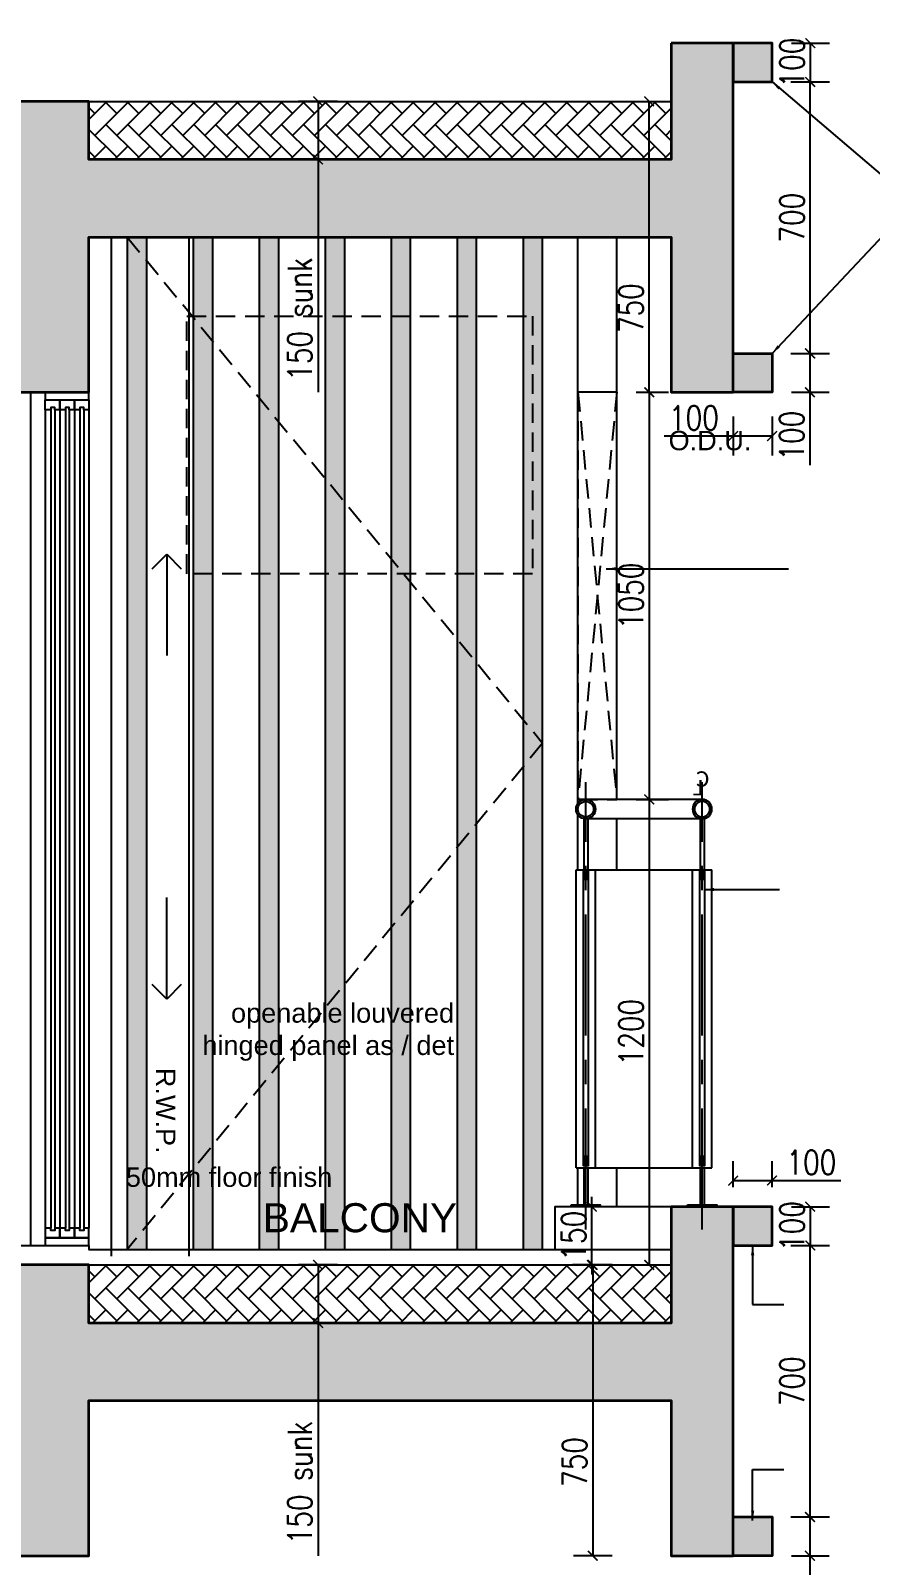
# Model space of a CAD drawing. Header units: millimetres. Extents: x 1066295 to 1300022, y -5734212 to -5454663.
# Drawn here: x 1079726 to 1081889, y -5624045 to -5620089 of the extents above; entities that cross this region are included whole.
import ezdxf

# ---------------------------------------------------------------- set-up
doc = ezdxf.new("R2010")
doc.units = ezdxf.units.MM
doc.header["$LTSCALE"] = 1000
doc.header["$MEASUREMENT"] = 0
for name, pattern in [('AUDIT_D_120904163729-0', [0]), ('T9_PROFILE SECTIONS$0$( Hidden )', [0.375, 0.25, -0.125]), ('T9_PROFILE SECTIONS$0$AUDIT_D_120904163729-0', [0]), ('T9_PROFILE SECTIONS$0$CENTER', [2, 1.25, -0.25, 0.25, -0.25]), ('T9_PROFILE SECTIONS$0$HIDDEN', [0.375, 0.25, -0.125]), ('T9_PROFILE SECTIONS$0$T10(T7 IS SIMILAR BUT MIRROR) - DIMENSION & TEXTING$0$HIDDEN', [0.375, 0.25, -0.125])]:
    doc.linetypes.add(name, pattern=pattern)
doc.layers.get('0').update_dxf_attribs({"linetype": 'AUDIT_D_120904163729-0'})
for name, color, linetype in [('T9_PROFILE SECTIONS$0$a-alu frame', 4, 'Continuous'), ('T9_PROFILE SECTIONS$0$A-DIM', 2, 'Continuous'), ('T9_PROFILE SECTIONS$0$a-ele', 8, 'Continuous'), ('T9_PROFILE SECTIONS$0$A-SUNK SLAB', 251, 'T9_PROFILE SECTIONS$0$AUDIT_D_120904163729-0'), ('T9_PROFILE SECTIONS$0$a-window', 5, 'Continuous'), ('T9_PROFILE SECTIONS$0$DETAIL TEXT', 84, 'T9_PROFILE SECTIONS$0$HIDDEN'), ('T9_PROFILE SECTIONS$0$DIMDETAIL', 8, 'Continuous'), ('T9_PROFILE SECTIONS$0$Elev 01', 8, 'Continuous'), ('T9_PROFILE SECTIONS$0$ELEV 5', 8, 'Continuous'), ('T9_PROFILE SECTIONS$0$F.F.L', 36, 'Continuous'), ('T9_PROFILE SECTIONS$0$GLASS', 5, 'Continuous'), ('T9_PROFILE SECTIONS$0$HATCH 150', 8, 'Continuous'), ('T9_PROFILE SECTIONS$0$T10(T7 IS SIMILAR BUT MIRROR) - DIMENSION & TEXTING$0$A-DIMENSIONS', 2, 'T9_PROFILE SECTIONS$0$T10(T7 IS SIMILAR BUT MIRROR) - DIMENSION & TEXTING$0$HIDDEN')]:
    doc.layers.add(name, color=color, linetype=linetype)
doc.layers.add('T9_PROFILE SECTIONS$0$A-SLAB', color=3, linetype='Continuous', lineweight=35)
doc.layers.add('T9_PROFILE SECTIONS$0$R0-18-10-2014-T1-1st Podium Floor Plan$0$Text', color=7, linetype='Continuous', lineweight=0)
doc.styles.add('T9_PROFILE SECTIONS$0$arial', font='sanss___.ttf')
doc.styles.add('T9_PROFILE SECTIONS$0$ARIAL ARROW', font='arial.ttf')
doc.styles.add('T9_PROFILE SECTIONS$0$Romans 1', font='romans.shx', dxfattribs={"height": 100})
doc.styles.add('T9_PROFILE SECTIONS$0$text-cmn', font='romans.shx', dxfattribs={"width": 0.8})
doc.dimstyles.new('T9_PROFILE SECTIONS$0$ALPINE S', dxfattribs={"dimscale": 0, "dimtxt": 100, "dimasz": 75, "dimexe": 0, "dimexo": 0, "dimgap": 75, "dimtad": 1, "dimdec": 0, "dimzin": 0, "dimdsep": 46, "dimtxsty": 'T9_PROFILE SECTIONS$0$Romans 1', "dimblk": 'T9_PROFILE SECTIONS$0$_ArchTick', "dimcen": 0.09, "dimclrd": 256, "dimclre": 256, "dimclrt": 7, "dimadec": 0, "dimazin": 0, "dimtfac": 1, "dimtdec": 0, "dimtofl": 0, "dimtmove": 1, "dimatfit": 0, "dimldrblk": 'T9_PROFILE SECTIONS$0$_Open90', "dimfxl": 1, "dimtolj": 1, "dimtzin": 0, "dimarcsym": 0})
doc.dimstyles.new('T9_PROFILE SECTIONS$0$DIM 1-25', dxfattribs={"dimscale": 25, "dimtxt": 2.5, "dimasz": 1, "dimexe": 2, "dimexo": 2, "dimtad": 1, "dimdec": 0, "dimdsep": 46, "dimtxsty": 'T9_PROFILE SECTIONS$0$text-cmn', "dimblk": 'T9_PROFILE SECTIONS$0$_ArchTick', "dimcen": 2, "dimclrd": 1, "dimclre": 1, "dimclrt": 2, "dimadec": 0, "dimazin": 0, "dimtfac": 1, "dimtdec": 0, "dimtix": 1, "dimtmove": 0, "dimatfit": 3, "dimfxl": 2, "dimfxlon": 1, "dimlwd": -1, "dimlwe": -1, "dimarcsym": 0})

# ---------------------------------------------------------------- blocks, each defined once
blk = doc.blocks.new('T9_PROFILE SECTIONS$0$window with railing')
at = {"layer": 'T9_PROFILE SECTIONS$0$a-ele'}
blk.add_lwpolyline([(-11244.9, -340863.7), (-11244.9, -338663.7)], dxfattribs=at)
at = {"layer": 'T9_PROFILE SECTIONS$0$a-window', "color": 250}
for p, q in [((-11394.9, -338708.7), (-11394.9, -340818.7)), ((-11381.6, -338708.7), (-11381.6, -340818.7)), ((-11371.6, -338708.7), (-11371.6, -340818.7))]:
    blk.add_line(p, q, dxfattribs=at)
at = {"layer": 'T9_PROFILE SECTIONS$0$a-window', "color": 1}
for p, q in [((-11357.4, -338708.7), (-11357.4, -340818.7)), ((-11319.9, -338708.7), (-11319.9, -340818.7)), ((-11319.9, -338708.7), (-11319.9, -340818.7)), ((-11282.4, -338708.7), (-11282.4, -340818.7))]:
    blk.add_line(p, q, dxfattribs=at)
at = {"layer": 'T9_PROFILE SECTIONS$0$a-window', "color": 5}
for p, q in [((-11344.1, -338708.7), (-11344.1, -340818.7)), ((-11334.1, -338708.7), (-11334.1, -340818.7)), ((-11306.6, -338708.7), (-11306.6, -340818.7)), ((-11296.6, -338708.7), (-11296.6, -340818.7))]:
    blk.add_line(p, q, dxfattribs=at)
at = {"layer": 'T9_PROFILE SECTIONS$0$a-window', "color": 4}
for points in [[(-11394.9, -338683.7), (-11394.9, -338663.7), (-11282.4, -338663.7), (-11282.4, -338683.7)], [(-11371.6, -338708.7), (-11357.4, -338708.7), (-11357.4, -338683.7), (-11394.9, -338683.7), (-11394.9, -338708.7), (-11381.6, -338708.7), (-11381.6, -338702.7), (-11371.6, -338702.7)], [(-11334.1, -338708.7), (-11319.9, -338708.7), (-11319.9, -338683.7), (-11357.4, -338683.7), (-11357.4, -338708.7), (-11344.1, -338708.7), (-11344.1, -338702.7), (-11334.1, -338702.7)], [(-11296.6, -338708.7), (-11282.4, -338708.7), (-11282.4, -338683.7), (-11319.9, -338683.7), (-11319.9, -338708.7), (-11306.6, -338708.7), (-11306.6, -338702.7), (-11296.6, -338702.7)], [(-11371.6, -340818.7), (-11357.4, -340818.7), (-11357.4, -340843.7), (-11394.9, -340843.7), (-11394.9, -340818.7), (-11381.6, -340818.7), (-11381.6, -340824.7), (-11371.6, -340824.7)], [(-11334.1, -340818.7), (-11319.9, -340818.7), (-11319.9, -340843.7), (-11357.4, -340843.7), (-11357.4, -340818.7), (-11344.1, -340818.7), (-11344.1, -340824.7), (-11334.1, -340824.7)], [(-11296.6, -340818.7), (-11282.4, -340818.7), (-11282.4, -340843.7), (-11319.9, -340843.7), (-11319.9, -340818.7), (-11306.6, -340818.7), (-11306.6, -340824.7), (-11296.6, -340824.7)], [(-11394.9, -340863.7), (-11394.9, -340843.7), (-11282.4, -340843.7), (-11282.4, -340863.7)]]:
    blk.add_lwpolyline(points, close=True, dxfattribs=at)
blk = doc.blocks.new('T9_PROFILE SECTIONS$0$_ArchTick')
at = {"color": 0, "linetype": 'ByBlock', "const_width": 0.15}
blk.add_lwpolyline([(-0.5, -0.5), (0.5, 0.5)], dxfattribs=at)
blk = doc.blocks.new('T9_PROFILE SECTIONS$0$A$C6E3644B4')
at = {"layer": 'T9_PROFILE SECTIONS$0$A-DIM', "ltscale": 0.7}
h = blk.add_hatch(color=8, dxfattribs=at)
edge = h.paths.add_edge_path()
edge.add_arc((0, 1025), 25, 0, 360)
edge = h.paths.add_edge_path(flags=17)
edge.add_arc((0, 1025), 20, 0, 360)
for points in [[(6, 868.7), (-6, 868.7), (-6, 843.7), (6, 843.7)], [(6, 130), (-6, 130), (-6, 105), (6, 105)]]:
    blk.add_hatch(color=8, dxfattribs=at).paths.add_polyline_path(points)
at = {"layer": 'T9_PROFILE SECTIONS$0$A-DIM', "color": 5, "linetype": 'T9_PROFILE SECTIONS$0$CENTER', "ltscale": 0.25}
blk.add_line((0, -59), (0, 1094.7), dxfattribs=at)
at = {"layer": 'T9_PROFILE SECTIONS$0$A-DIM', "ltscale": 0.7}
for p, q in [((-5, 1000.1), (-5, 868.4)), ((5, 1000.1), (5, 868.4)), ((25, 868.4), (-25, 868.4)), ((-25, 100.4), (-25, 868.4)), ((25, 100.4), (25, 868.4)), ((25, 100.4), (-25, 100.4)), ((-5, 100.4), (-5, 5)), ((5, 100.4), (5, 5))]:
    blk.add_line(p, q, dxfattribs=at)
blk.add_lwpolyline([(37.5, 5), (-37.5, 5), (-37.5, 0), (37.5, 0)], close=True, dxfattribs=at)
for radius in [25, 20]:
    blk.add_circle((0, 1025), radius, dxfattribs=at)
at = {"layer": 'T9_PROFILE SECTIONS$0$GLASS', "ltscale": 0.7}
for points in [[(-6, 868.4), (-6, 843.7), (6, 843.7), (6, 868.4)], [(-6, 105), (6, 105), (6, 868.4), (-6, 868.4)], [(-6, 130), (-6, 105), (6, 105), (6, 130)]]:
    blk.add_lwpolyline(points, close=True, dxfattribs=at)
at = {"layer": 'T9_PROFILE SECTIONS$0$DETAIL TEXT', "color": 0, "char_height": 40, "width": 489.252, "attachment_point": 1, "style": 'T9_PROFILE SECTIONS$0$arial'}
for s, insert in [('{\\fCalibri|b0|i0|c0|p34;C}', (-17.8, 1122.7)), ('{\\fCalibri|b0|i0|c0|p34;L}', (-2.8, 1100.5))]:
    blk.add_mtext(s, dxfattribs=dict(at, insert=insert))
blk = doc.blocks.new('*D542')
at = {"layer": 'T9_PROFILE SECTIONS$0$DIMDETAIL', "color": 1, "linetype": 'ByBlock', "transparency": 16777216}
for p, q in [((1083281, -5620672.3), (1083281, -5620605)), ((1083381, -5620672.3), (1083381, -5620605)), ((1083281, -5620655), (1083381, -5620655)), ((1083381, -5620655), (1083558.7, -5620655))]:
    blk.add_line(p, q, dxfattribs=at)
at = {"layer": 'T9_PROFILE SECTIONS$0$DIMDETAIL', "color": 1, "linetype": 'ByBlock', "transparency": 16777216, "xscale": 25, "yscale": 25, "zscale": 25, "rotation": 180}
blk.add_blockref('T9_PROFILE SECTIONS$0$_ArchTick', (1083281, -5620655), dxfattribs=at)
at = {"layer": 'T9_PROFILE SECTIONS$0$DIMDETAIL', "color": 1, "linetype": 'ByBlock', "transparency": 16777216, "xscale": 25, "yscale": 25, "zscale": 25}
blk.add_blockref('T9_PROFILE SECTIONS$0$_ArchTick', (1083381, -5620655), dxfattribs=at)
at = {"layer": 'T9_PROFILE SECTIONS$0$DIMDETAIL', "color": 7, "linetype": 'ByBlock', "transparency": 16777216, "insert": (1083482.4, -5620608.1), "char_height": 62.5, "attachment_point": 5, "style": 'T9_PROFILE SECTIONS$0$text-cmn'}
blk.add_mtext('100', dxfattribs=at)
blk = doc.blocks.new('*D543')
at = {"layer": 'T9_PROFILE SECTIONS$0$DIMDETAIL', "color": 1, "linetype": 'ByBlock', "transparency": 16777216}
for p, q in [((1083431, -5620722.3), (1083529.5, -5620722.3)), ((1083479.5, -5620722.3), (1083479.5, -5620822.3)), ((1083431, -5620822.3), (1083529.5, -5620822.3))]:
    blk.add_line(p, q, dxfattribs=at)
at = {"layer": 'T9_PROFILE SECTIONS$0$DIMDETAIL', "color": 1, "linetype": 'ByBlock', "transparency": 16777216, "xscale": 25, "yscale": 25, "zscale": 25}
for p, rotation in [((1083479.5, -5620722.3), 90), ((1083479.5, -5620822.3), 270)]:
    blk.add_blockref('T9_PROFILE SECTIONS$0$_ArchTick', p, dxfattribs=dict(at, rotation=rotation))
at = {"layer": 'T9_PROFILE SECTIONS$0$DIMDETAIL', "color": 7, "linetype": 'ByBlock', "transparency": 16777216, "insert": (1083432.6, -5620772.3), "char_height": 62.5, "attachment_point": 5, "rotation": 90, "style": 'T9_PROFILE SECTIONS$0$text-cmn'}
blk.add_mtext('100', dxfattribs=at)
blk = doc.blocks.new('*D545')
at = {"layer": 'T9_PROFILE SECTIONS$0$DIMDETAIL', "color": 1, "linetype": 'ByBlock', "transparency": 16777216}
for p, q in [((1083431, -5621522.3), (1083528.6, -5621522.3)), ((1083478.6, -5621522.3), (1083478.6, -5621622.3)), ((1083431, -5621622.3), (1083528.6, -5621622.3)), ((1083478.6, -5621622.3), (1083478.6, -5621810.7))]:
    blk.add_line(p, q, dxfattribs=at)
at = {"layer": 'T9_PROFILE SECTIONS$0$DIMDETAIL', "color": 1, "linetype": 'ByBlock', "transparency": 16777216, "xscale": 25, "yscale": 25, "zscale": 25}
for p, rotation in [((1083478.6, -5621522.3), 90), ((1083478.6, -5621622.3), 270)]:
    blk.add_blockref('T9_PROFILE SECTIONS$0$_ArchTick', p, dxfattribs=dict(at, rotation=rotation))
at = {"layer": 'T9_PROFILE SECTIONS$0$DIMDETAIL', "color": 7, "linetype": 'ByBlock', "transparency": 16777216, "insert": (1083431.7, -5621734.4), "char_height": 62.5, "attachment_point": 5, "rotation": 90, "style": 'T9_PROFILE SECTIONS$0$text-cmn'}
blk.add_mtext('100', dxfattribs=at)
blk = doc.blocks.new('*D546')
at = {"layer": 'T9_PROFILE SECTIONS$0$DIMDETAIL', "color": 1, "linetype": 'ByBlock', "transparency": 16777216}
for p, q in [((1082969.1, -5620872.3), (1082869.1, -5620872.3)), ((1082919.1, -5620872.3), (1082919.1, -5621622.3)), ((1082969.1, -5621622.3), (1082869.1, -5621622.3))]:
    blk.add_line(p, q, dxfattribs=at)
at = {"layer": 'T9_PROFILE SECTIONS$0$DIMDETAIL', "color": 1, "linetype": 'ByBlock', "transparency": 16777216, "xscale": 25, "yscale": 25, "zscale": 25}
for p, rotation in [((1082919.1, -5620872.3), 90), ((1082919.1, -5621622.3), 270)]:
    blk.add_blockref('T9_PROFILE SECTIONS$0$_ArchTick', p, dxfattribs=dict(at, rotation=rotation))
at = {"layer": 'T9_PROFILE SECTIONS$0$DIMDETAIL', "color": 7, "linetype": 'ByBlock', "transparency": 16777216, "insert": (1082872.2, -5621380.6), "char_height": 62.5, "attachment_point": 5, "rotation": 90, "style": 'T9_PROFILE SECTIONS$0$text-cmn'}
blk.add_mtext('750', dxfattribs=at)
blk = doc.blocks.new('*D547')
at = {"layer": 'T9_PROFILE SECTIONS$0$DIMDETAIL', "color": 1, "linetype": 'ByBlock', "transparency": 16777216}
for p, q in [((1082966.9, -5620722.3), (1082866.9, -5620722.3)), ((1082916.9, -5620722.3), (1082916.9, -5620697.3)), ((1082916.9, -5620872.3), (1082916.9, -5620722.3)), ((1082966.9, -5620872.3), (1082866.9, -5620872.3)), ((1082916.9, -5620872.3), (1082916.9, -5620897.3))]:
    blk.add_line(p, q, dxfattribs=at)
at = {"layer": 'T9_PROFILE SECTIONS$0$DIMDETAIL', "color": 1, "linetype": 'ByBlock', "transparency": 16777216, "xscale": 25, "yscale": 25, "zscale": 25}
for p, rotation in [((1082916.9, -5620722.3), 270), ((1082916.9, -5620872.3), 90)]:
    blk.add_blockref('T9_PROFILE SECTIONS$0$_ArchTick', p, dxfattribs=dict(at, rotation=rotation))
at = {"layer": 'T9_PROFILE SECTIONS$0$DIMDETAIL', "color": 7, "linetype": 'ByBlock', "transparency": 16777216, "insert": (1082870, -5620797.3), "char_height": 62.5, "attachment_point": 5, "rotation": 90, "style": 'T9_PROFILE SECTIONS$0$text-cmn'}
blk.add_mtext('150', dxfattribs=at)
blk = doc.blocks.new('*D548')
at = {"layer": 'T9_PROFILE SECTIONS$0$DIMDETAIL', "color": 1, "linetype": 'ByBlock', "transparency": 16777216}
for p, q in [((1082261.4, -5620872.3), (1082161.4, -5620872.3)), ((1082211.4, -5620872.3), (1082211.4, -5621022.3)), ((1082261.4, -5621022.3), (1082161.4, -5621022.3)), ((1082211.4, -5621022.3), (1082211.4, -5621622.4))]:
    blk.add_line(p, q, dxfattribs=at)
at = {"layer": 'T9_PROFILE SECTIONS$0$DIMDETAIL', "color": 1, "linetype": 'ByBlock', "transparency": 16777216, "xscale": 25, "yscale": 25, "zscale": 25}
for p, rotation in [((1082211.4, -5620872.3), 90), ((1082211.4, -5621022.3), 270)]:
    blk.add_blockref('T9_PROFILE SECTIONS$0$_ArchTick', p, dxfattribs=dict(at, rotation=rotation))
at = {"layer": 'T9_PROFILE SECTIONS$0$DIMDETAIL', "color": 7, "linetype": 'ByBlock', "transparency": 16777216, "insert": (1082164.5, -5621434.2), "char_height": 62.5, "attachment_point": 5, "rotation": 90, "style": 'T9_PROFILE SECTIONS$0$text-cmn'}
blk.add_mtext('150 sunk', dxfattribs=at)
blk = doc.blocks.new('*D549')
at = {"layer": 'T9_PROFILE SECTIONS$0$DIMDETAIL', "color": 1, "linetype": 'ByBlock', "transparency": 16777216}
for p, q in [((1083429.5, -5620822.3), (1083529.5, -5620822.3)), ((1083479.5, -5621522.3), (1083479.5, -5620822.3)), ((1083429.5, -5621522.3), (1083529.5, -5621522.3))]:
    blk.add_line(p, q, dxfattribs=at)
at = {"layer": 'T9_PROFILE SECTIONS$0$DIMDETAIL', "color": 1, "linetype": 'ByBlock', "transparency": 16777216, "xscale": 25, "yscale": 25, "zscale": 25}
for p, rotation in [((1083479.5, -5620822.3), 90), ((1083479.5, -5621522.3), 270)]:
    blk.add_blockref('T9_PROFILE SECTIONS$0$_ArchTick', p, dxfattribs=dict(at, rotation=rotation))
at = {"layer": 'T9_PROFILE SECTIONS$0$DIMDETAIL', "color": 7, "linetype": 'ByBlock', "transparency": 16777216, "insert": (1083432.6, -5621172.3), "char_height": 62.5, "attachment_point": 5, "rotation": 90, "style": 'T9_PROFILE SECTIONS$0$text-cmn'}
blk.add_mtext('700', dxfattribs=at)
blk = doc.blocks.new('*D551')
at = {"layer": 'T9_PROFILE SECTIONS$0$DIMDETAIL', "color": 1, "linetype": 'ByBlock', "transparency": 16777216}
for p, q in [((1083431, -5617722.3), (1083529.5, -5617722.3)), ((1083479.5, -5617722.3), (1083479.5, -5617822.3)), ((1083431, -5617822.3), (1083529.5, -5617822.3))]:
    blk.add_line(p, q, dxfattribs=at)
at = {"layer": 'T9_PROFILE SECTIONS$0$DIMDETAIL', "color": 1, "linetype": 'ByBlock', "transparency": 16777216, "xscale": 25, "yscale": 25, "zscale": 25}
for p, rotation in [((1083479.5, -5617722.3), 90), ((1083479.5, -5617822.3), 270)]:
    blk.add_blockref('T9_PROFILE SECTIONS$0$_ArchTick', p, dxfattribs=dict(at, rotation=rotation))
at = {"layer": 'T9_PROFILE SECTIONS$0$DIMDETAIL', "color": 7, "linetype": 'ByBlock', "transparency": 16777216, "insert": (1083432.6, -5617772.3), "char_height": 62.5, "attachment_point": 5, "rotation": 90, "style": 'T9_PROFILE SECTIONS$0$text-cmn'}
blk.add_mtext('100', dxfattribs=at)
blk = doc.blocks.new('*D552')
at = {"layer": 'T9_PROFILE SECTIONS$0$DIMDETAIL', "color": 1, "linetype": 'ByBlock', "transparency": 16777216}
for p, q in [((1083281, -5618685.3), (1083281, -5618785.3)), ((1083381, -5618685.3), (1083381, -5618785.3)), ((1083281, -5618735.3), (1083103.4, -5618735.3)), ((1083381, -5618735.3), (1083281, -5618735.3))]:
    blk.add_line(p, q, dxfattribs=at)
at = {"layer": 'T9_PROFILE SECTIONS$0$DIMDETAIL', "color": 1, "linetype": 'ByBlock', "transparency": 16777216, "xscale": 25, "yscale": 25, "zscale": 25, "rotation": 180}
blk.add_blockref('T9_PROFILE SECTIONS$0$_ArchTick', (1083281, -5618735.3), dxfattribs=at)
at = {"layer": 'T9_PROFILE SECTIONS$0$DIMDETAIL', "color": 1, "linetype": 'ByBlock', "transparency": 16777216, "xscale": 25, "yscale": 25, "zscale": 25}
blk.add_blockref('T9_PROFILE SECTIONS$0$_ArchTick', (1083381, -5618735.3), dxfattribs=at)
at = {"layer": 'T9_PROFILE SECTIONS$0$DIMDETAIL', "color": 7, "linetype": 'ByBlock', "transparency": 16777216, "insert": (1083179.7, -5618688.5), "char_height": 62.5, "attachment_point": 5, "style": 'T9_PROFILE SECTIONS$0$text-cmn'}
blk.add_mtext('100', dxfattribs=at)
blk = doc.blocks.new('*D553')
at = {"layer": 'T9_PROFILE SECTIONS$0$DIMDETAIL', "color": 1, "linetype": 'ByBlock', "transparency": 16777216}
for p, q in [((1083431, -5618522.3), (1083528.6, -5618522.3)), ((1083478.6, -5618522.3), (1083478.6, -5618622.3)), ((1083431, -5618622.3), (1083528.6, -5618622.3)), ((1083478.6, -5618622.3), (1083478.6, -5618810.7))]:
    blk.add_line(p, q, dxfattribs=at)
at = {"layer": 'T9_PROFILE SECTIONS$0$DIMDETAIL', "color": 1, "linetype": 'ByBlock', "transparency": 16777216, "xscale": 25, "yscale": 25, "zscale": 25}
for p, rotation in [((1083478.6, -5618522.3), 90), ((1083478.6, -5618622.3), 270)]:
    blk.add_blockref('T9_PROFILE SECTIONS$0$_ArchTick', p, dxfattribs=dict(at, rotation=rotation))
at = {"layer": 'T9_PROFILE SECTIONS$0$DIMDETAIL', "color": 7, "linetype": 'ByBlock', "transparency": 16777216, "insert": (1083431.7, -5618734.4), "char_height": 62.5, "attachment_point": 5, "rotation": 90, "style": 'T9_PROFILE SECTIONS$0$text-cmn'}
blk.add_mtext('100', dxfattribs=at)
blk = doc.blocks.new('*D554')
at = {"layer": 'T9_PROFILE SECTIONS$0$DIMDETAIL', "color": 1, "linetype": 'ByBlock', "transparency": 16777216}
for p, q in [((1083429.5, -5617822.3), (1083529.5, -5617822.3)), ((1083479.5, -5618522.3), (1083479.5, -5617822.3)), ((1083429.5, -5618522.3), (1083529.5, -5618522.3))]:
    blk.add_line(p, q, dxfattribs=at)
at = {"layer": 'T9_PROFILE SECTIONS$0$DIMDETAIL', "color": 1, "linetype": 'ByBlock', "transparency": 16777216, "xscale": 25, "yscale": 25, "zscale": 25}
for p, rotation in [((1083479.5, -5617822.3), 90), ((1083479.5, -5618522.3), 270)]:
    blk.add_blockref('T9_PROFILE SECTIONS$0$_ArchTick', p, dxfattribs=dict(at, rotation=rotation))
at = {"layer": 'T9_PROFILE SECTIONS$0$DIMDETAIL', "color": 7, "linetype": 'ByBlock', "transparency": 16777216, "insert": (1083432.6, -5618172.3), "char_height": 62.5, "attachment_point": 5, "rotation": 90, "style": 'T9_PROFILE SECTIONS$0$text-cmn'}
blk.add_mtext('700', dxfattribs=at)
blk = doc.blocks.new('*D558')
at = {"layer": 'T9_PROFILE SECTIONS$0$DIMDETAIL', "color": 1, "linetype": 'ByBlock', "transparency": 16777216}
for p, q in [((1082261.4, -5617872.3), (1082161.4, -5617872.3)), ((1082211.4, -5617872.3), (1082211.4, -5618022.3)), ((1082261.4, -5618022.3), (1082161.4, -5618022.3)), ((1082211.4, -5618022.3), (1082211.4, -5618622.4))]:
    blk.add_line(p, q, dxfattribs=at)
at = {"layer": 'T9_PROFILE SECTIONS$0$DIMDETAIL', "color": 1, "linetype": 'ByBlock', "transparency": 16777216, "xscale": 25, "yscale": 25, "zscale": 25}
for p, rotation in [((1082211.4, -5617872.3), 90), ((1082211.4, -5618022.3), 270)]:
    blk.add_blockref('T9_PROFILE SECTIONS$0$_ArchTick', p, dxfattribs=dict(at, rotation=rotation))
at = {"layer": 'T9_PROFILE SECTIONS$0$DIMDETAIL', "color": 7, "linetype": 'ByBlock', "transparency": 16777216, "insert": (1082164.5, -5618434.2), "char_height": 62.5, "attachment_point": 5, "rotation": 90, "style": 'T9_PROFILE SECTIONS$0$text-cmn'}
blk.add_mtext('150 sunk', dxfattribs=at)
blk = doc.blocks.new('*D559')
at = {"layer": 'T9_PROFILE SECTIONS$0$DIMDETAIL', "color": 1, "linetype": 'ByBlock', "transparency": 16777216}
for p, q in [((1083031, -5617872.3), (1083114.6, -5617872.3)), ((1083064.6, -5618622.3), (1083064.6, -5617872.3)), ((1083031, -5618622.3), (1083114.6, -5618622.3))]:
    blk.add_line(p, q, dxfattribs=at)
at = {"layer": 'T9_PROFILE SECTIONS$0$DIMDETAIL', "color": 1, "linetype": 'ByBlock', "transparency": 16777216, "xscale": 25, "yscale": 25, "zscale": 25}
for p, rotation in [((1083064.6, -5617872.3), 90), ((1083064.6, -5618622.3), 270)]:
    blk.add_blockref('T9_PROFILE SECTIONS$0$_ArchTick', p, dxfattribs=dict(at, rotation=rotation))
at = {"layer": 'T9_PROFILE SECTIONS$0$DIMDETAIL', "color": 7, "linetype": 'ByBlock', "transparency": 16777216, "insert": (1083017.8, -5618405.6), "char_height": 62.5, "attachment_point": 5, "rotation": 90, "style": 'T9_PROFILE SECTIONS$0$text-cmn'}
blk.add_mtext('750', dxfattribs=at)
blk = doc.blocks.new('*D560')
at = {"layer": 'T9_PROFILE SECTIONS$0$DIMDETAIL', "color": 1, "linetype": 'ByBlock', "transparency": 16777216}
for p, q in [((1083031, -5618622.3), (1083114.6, -5618622.3)), ((1083064.6, -5618622.3), (1083064.6, -5619672.3)), ((1083030.9, -5619672.3), (1083114.6, -5619672.3))]:
    blk.add_line(p, q, dxfattribs=at)
at = {"layer": 'T9_PROFILE SECTIONS$0$DIMDETAIL', "color": 1, "linetype": 'ByBlock', "transparency": 16777216, "xscale": 25, "yscale": 25, "zscale": 25}
for p, rotation in [((1083064.6, -5618622.3), 90), ((1083064.6, -5619672.3), 270)]:
    blk.add_blockref('T9_PROFILE SECTIONS$0$_ArchTick', p, dxfattribs=dict(at, rotation=rotation))
at = {"layer": 'T9_PROFILE SECTIONS$0$DIMDETAIL', "color": 7, "linetype": 'ByBlock', "transparency": 16777216, "insert": (1083017.8, -5619147.3), "char_height": 62.5, "attachment_point": 5, "rotation": 90, "style": 'T9_PROFILE SECTIONS$0$text-cmn'}
blk.add_mtext('1050', dxfattribs=at)
blk = doc.blocks.new('*D561')
at = {"layer": 'T9_PROFILE SECTIONS$0$DIMDETAIL', "color": 1, "linetype": 'ByBlock', "transparency": 16777216}
for p, q in [((1083064.6, -5619672.3), (1083114.6, -5619672.3)), ((1083064.6, -5619672.3), (1083064.6, -5620872.3)), ((1083064.6, -5620872.3), (1083114.6, -5620872.3))]:
    blk.add_line(p, q, dxfattribs=at)
at = {"layer": 'T9_PROFILE SECTIONS$0$DIMDETAIL', "color": 1, "linetype": 'ByBlock', "transparency": 16777216, "xscale": 25, "yscale": 25, "zscale": 25}
for p, rotation in [((1083064.6, -5619672.3), 90), ((1083064.6, -5620872.3), 270)]:
    blk.add_blockref('T9_PROFILE SECTIONS$0$_ArchTick', p, dxfattribs=dict(at, rotation=rotation))
at = {"layer": 'T9_PROFILE SECTIONS$0$DIMDETAIL', "color": 7, "linetype": 'ByBlock', "transparency": 16777216, "insert": (1083017.8, -5620272.3), "char_height": 62.5, "attachment_point": 5, "rotation": 90, "style": 'T9_PROFILE SECTIONS$0$text-cmn'}
blk.add_mtext('1200', dxfattribs=at)
blk = doc.blocks.new('T9_PROFILE SECTIONS$0$_Open90')
at = {"color": 0, "linetype": 'ByBlock', "lineweight": -2}
for p, q in [((0, 0), (-1, 0)), ((-0.5, 0.5), (0, 0)), ((0, 0), (-0.5, -0.5))]:
    blk.add_line(p, q, dxfattribs=at)
blk = doc.blocks.new('T9_PROFILE SECTIONS')
at = {"layer": 'T9_PROFILE SECTIONS$0$A-SUNK SLAB', "linetype": 'ByBlock'}
h = blk.add_hatch(dxfattribs=at)
h.set_pattern_fill('AR-HBONE', color=256, scale=10)
h.set_pattern_definition([(135, (-4606152.437, -6814916.333), (-56.5685425, 2e-14), [120, -40]), (225, (-4606180.72, -6814888.05), (-56.5685425, 2e-14), [120, -40])])
h.paths.add_polyline_path([(1083121.043, -5618022.3417), (1081621.043, -5618022.3417), (1081621.043, -5617872.3417), (1083121.043, -5617872.3417)])
h = blk.add_hatch(dxfattribs=at)
h.set_pattern_fill('AR-HBONE', color=256, scale=10)
h.set_pattern_definition([(135, (-4606152.437, -6817916.333), (-56.5685425, 2e-14), [120, -40]), (225, (-4606180.72, -6817888.05), (-56.5685425, 2e-14), [120, -40])])
h.paths.add_polyline_path([(1083121.043, -5621022.3417), (1081621.043, -5621022.3417), (1081621.043, -5620872.3417), (1083121.043, -5620872.3417)])
at = {"layer": 'T9_PROFILE SECTIONS$0$Elev 01', "ltscale": 0.7}
h = blk.add_hatch(color=8, dxfattribs=at)
edge = h.paths.add_edge_path(flags=16)
edge.add_arc((1082901.0597, -5619697.3417), 20, -450, -90, ccw=False)
edge = h.paths.add_edge_path()
edge.add_arc((1082901.0597, -5619697.3417), 25, -450, -90, ccw=False)
for points in [[(1082907.0303, -5619853.5941), (1082907.0303, -5619878.5941), (1082895.0303, -5619878.5941), (1082895.0303, -5619853.5941)], [(1082907.0303, -5620592.3417), (1082907.0303, -5620617.3417), (1082895.0303, -5620617.3417), (1082895.0303, -5620592.3417)]]:
    blk.add_hatch(color=8, dxfattribs=at).paths.add_polyline_path(points)
at = {"layer": 'T9_PROFILE SECTIONS$0$ELEV 5', "ltscale": 0.7}
h = blk.add_hatch(color=256, dxfattribs=at)
h.dxf.hatch_style = 1
h.paths.add_polyline_path([(1082789.954, -5618222.3417), (1082739.954, -5618222.3417), (1082739.954, -5620832.3417), (1082789.954, -5620832.3417)])
h.paths.add_polyline_path([(1082619.954, -5618222.3417), (1082569.954, -5618222.3417), (1082569.954, -5620832.3417), (1082619.954, -5620832.3417)])
h.paths.add_polyline_path([(1082449.954, -5618222.3417), (1082399.954, -5618222.3417), (1082399.954, -5620832.3417), (1082449.954, -5620832.3417)])
h.paths.add_polyline_path([(1082279.954, -5618222.3417), (1082229.954, -5618222.3417), (1082229.954, -5620832.3417), (1082279.954, -5620832.3417)])
h.paths.add_polyline_path([(1082109.954, -5618222.3417), (1082059.954, -5618222.3417), (1082059.954, -5620832.3417), (1082109.954, -5620832.3417)])
h.paths.add_polyline_path([(1081939.954, -5618222.3417), (1081889.954, -5618222.3417), (1081889.954, -5620832.3417), (1081939.954, -5620832.3417)])
h.paths.add_polyline_path([(1081769.954, -5618222.3417), (1081719.954, -5618222.3417), (1081719.954, -5620832.3417), (1081769.954, -5620832.3417)])
at = {"layer": 'T9_PROFILE SECTIONS$0$HATCH 150'}
h = blk.add_hatch(color=8, dxfattribs=at)
h.dxf.hatch_style = 1
h.paths.add_polyline_path([(1083121.043, -5617722.3417), (1083121.043, -5617872.3417), (1083121.043, -5618022.3417), (1081621.043, -5618022.3417), (1081621.043, -5617872.3417), (1079657.6692, -5617872.3417), (1079657.6692, -5618072.3417), (1081421.043, -5618072.3417), (1081421.043, -5618622.3417), (1081621.043, -5618622.3417), (1081621.043, -5618222.3417), (1083121.043, -5618222.3417), (1083121.043, -5618622.3417), (1083281.043, -5618622.3417), (1083281.043, -5617722.3417)])
h = blk.add_hatch(dxfattribs=at)
h.set_pattern_fill('AR-SAND', color=8, scale=10)
h.set_pattern_definition([(127.5, (-4606152.437, -6822573.217), (-19.26823769, -0.62993358), [0, -15.2, 0, -17, 0, -16.25]), (97.5, (-4606152.437, -6822573.217), (-28.22146065, 17.69776705), [0, -8.2, 0, -13.7, 0, -5.25]), (57.5, (-4606152.437, -6822585.517), (-0.056590535, 31.141418618), [0, -5, 0, -18, 0, -23.5]), (47.5, (-4606152.437, -6822585.517), (-8.77675565, 30.06126605), [0, -2.5, 0, -11.8, 0, -13.5])])
h.paths.add_polyline_path([(1083281.043, -5618522.3417), (1083381.043, -5618522.3417), (1083381.043, -5618622.3417), (1083281.043, -5618622.3417)])
h.paths.add_polyline_path([(1083281.043, -5617822.3417), (1083381.043, -5617822.3417), (1083381.043, -5617722.3417), (1083281.043, -5617722.3417)])
h = blk.add_hatch(color=8, dxfattribs=at)
h.dxf.hatch_style = 1
h.paths.add_polyline_path([(1083121.043, -5620722.3417), (1083121.043, -5620872.3417), (1083121.043, -5621022.3417), (1081621.043, -5621022.3417), (1081621.043, -5620872.3417), (1079657.6692, -5620872.3417), (1079657.6692, -5621072.3417), (1081421.043, -5621072.3417), (1081421.043, -5621622.3417), (1081621.043, -5621622.3417), (1081621.043, -5621222.3417), (1083121.043, -5621222.3417), (1083121.043, -5621622.3417), (1083281.043, -5621622.3417), (1083281.043, -5620722.3417)])
h = blk.add_hatch(dxfattribs=at)
h.set_pattern_fill('AR-SAND', color=8, scale=10)
h.set_pattern_definition([(127.5, (-4606152.437, -6825573.217), (-19.26823769, -0.62993358), [0, -15.2, 0, -17, 0, -16.25]), (97.5, (-4606152.437, -6825573.217), (-28.22146065, 17.69776705), [0, -8.2, 0, -13.7, 0, -5.25]), (57.5, (-4606152.437, -6825585.517), (-0.056590535, 31.141418618), [0, -5, 0, -18, 0, -23.5]), (47.5, (-4606152.437, -6825585.517), (-8.77675565, 30.06126605), [0, -2.5, 0, -11.8, 0, -13.5])])
h.paths.add_polyline_path([(1083281.043, -5621522.3417), (1083381.043, -5621522.3417), (1083381.043, -5621622.3417), (1083281.043, -5621622.3417)])
h.paths.add_polyline_path([(1083281.043, -5620822.3417), (1083381.043, -5620822.3417), (1083381.043, -5620722.3417), (1083281.043, -5620722.3417)])
at = {"layer": 'T9_PROFILE SECTIONS$0$A-SLAB', "linetype": 'ByBlock', "elevation": -0.01}
for points in [[(1083121.043, -5617722.3417), (1083121.043, -5617872.3417), (1083121.043, -5618022.3417), (1081621.043, -5618022.3417), (1081621.043, -5617872.3417), (1079657.6692, -5617872.3417), (1079657.6692, -5618072.3417), (1081421.043, -5618072.3417), (1081421.043, -5618622.3417), (1081621.043, -5618622.3417), (1081621.043, -5618222.3417), (1083121.043, -5618222.3417), (1083121.043, -5618622.3417), (1083281.043, -5618622.3417), (1083281.043, -5617722.3417)], [(1083281.043, -5617822.3417), (1083381.043, -5617822.3417), (1083381.043, -5617722.3417), (1083281.043, -5617722.3417)], [(1083281.043, -5618522.3417), (1083381.043, -5618522.3417), (1083381.043, -5618622.3417), (1083281.043, -5618622.3417)], [(1083121.043, -5620722.3417), (1083121.043, -5620872.3417), (1083121.043, -5621022.3417), (1081621.043, -5621022.3417), (1081621.043, -5620872.3417), (1079657.6692, -5620872.3417), (1079657.6692, -5621072.3417), (1081421.043, -5621072.3417), (1081421.043, -5621622.3417), (1081621.043, -5621622.3417), (1081621.043, -5621222.3417), (1083121.043, -5621222.3417), (1083121.043, -5621622.3417), (1083281.043, -5621622.3417), (1083281.043, -5620722.3417)], [(1083281.043, -5620822.3417), (1083381.043, -5620822.3417), (1083381.043, -5620722.3417), (1083281.043, -5620722.3417)], [(1083281.043, -5621522.3417), (1083381.043, -5621522.3417), (1083381.043, -5621622.3417), (1083281.043, -5621622.3417)]]:
    blk.add_lwpolyline(points, close=True, dxfattribs=at)
at = {"layer": 'T9_PROFILE SECTIONS$0$A-SUNK SLAB', "linetype": 'ByBlock', "elevation": -0.01}
for points in [[(1083121.043, -5618022.3417), (1081621.043, -5618022.3417), (1081621.043, -5617872.3417), (1083121.043, -5617872.3417)], [(1083121.043, -5621022.3417), (1081621.043, -5621022.3417), (1081621.043, -5620872.3417), (1083121.043, -5620872.3417)]]:
    blk.add_lwpolyline(points, close=True, dxfattribs=at)
at = {"layer": 'T9_PROFILE SECTIONS$0$Elev 01', "color": 5, "linetype": 'T9_PROFILE SECTIONS$0$CENTER', "ltscale": 0.25}
blk.add_line((1082901.0597, -5620781.3348, -0.01), (1082901.0597, -5619627.6295, -0.01), dxfattribs=at)
at = {"layer": 'T9_PROFILE SECTIONS$0$Elev 01', "ltscale": 0.7}
for p, q in [((1083201.043, -5619672.3417, 11.1826), (1082901.0597, -5619672.3417, -0.01)), ((1082896.0597, -5619722.2062, 11.1826), (1082896.0597, -5619853.9417, 0.1078)), ((1083201.043, -5619722.3417, 11.1826), (1082901.0597, -5619722.3417, -0.01)), ((1082906.0597, -5619722.2062, 11.1826), (1082906.0597, -5619853.9417, 0.1078)), ((1082876.0597, -5619853.9417, 0.1078), (1082926.0597, -5619853.9417, 0.1078)), ((1082876.0597, -5620621.9417, -0.1463), (1082876.0597, -5619853.9417, 0.1078)), ((1082926.0597, -5620621.9417, -0.1463), (1082926.0597, -5619853.9417, 0.1078)), ((1082926.0597, -5619853.9417, 0.1078), (1083176.043, -5619853.9417, 0.1078)), ((1082876.0597, -5620621.9417, -0.1463), (1082926.0597, -5620621.9417, -0.1463)), ((1082896.0597, -5620621.9417, -0.1463), (1082896.0597, -5620717.3417, -0.01)), ((1082906.0597, -5620621.9417, -0.1463), (1082906.0597, -5620717.3417, -0.01)), ((1082926.0597, -5620621.9417, -0.1463), (1083176.043, -5620621.9417, -0.1463))]:
    blk.add_line(p, q, dxfattribs=at)
at = {"layer": 'T9_PROFILE SECTIONS$0$Elev 01', "linetype": 'ByBlock', "elevation": -0.01}
for points in [[(1081769.954, -5618222.3417), (1081719.954, -5618222.3417), (1081719.954, -5620832.3417), (1081769.954, -5620832.3417)], [(1081939.954, -5618222.3417), (1081889.954, -5618222.3417), (1081889.954, -5620832.3417), (1081939.954, -5620832.3417)], [(1082109.954, -5618222.3417), (1082059.954, -5618222.3417), (1082059.954, -5620832.3417), (1082109.954, -5620832.3417)], [(1082279.954, -5618222.3417), (1082229.954, -5618222.3417), (1082229.954, -5620832.3417), (1082279.954, -5620832.3417)], [(1082449.954, -5618222.3417), (1082399.954, -5618222.3417), (1082399.954, -5620832.3417), (1082449.954, -5620832.3417)], [(1082619.954, -5618222.3417), (1082569.954, -5618222.3417), (1082569.954, -5620832.3417), (1082619.954, -5620832.3417)]]:
    blk.add_lwpolyline(points, close=True, dxfattribs=at)
at = {"layer": 'T9_PROFILE SECTIONS$0$Elev 01', "ltscale": 0.7}
for points, elevation in [([(1082907.0303, -5620617.3417), (1082895.0303, -5620617.3417), (1082895.0303, -5619853.9417), (1082907.0303, -5619853.9417)], 0.1221), ([(1082907.0303, -5619853.9417), (1082907.0303, -5619878.5941), (1082895.0303, -5619878.5941), (1082895.0303, -5619853.9417)], 0.1221), ([(1082907.0303, -5620592.3417), (1082907.0303, -5620617.3417), (1082895.0303, -5620617.3417), (1082895.0303, -5620592.3417)], 0.1221), ([(1082863.5597, -5620717.3417), (1082938.5597, -5620717.3417), (1082938.5597, -5620722.3417), (1082863.5597, -5620722.3417)], -0.01)]:
    blk.add_lwpolyline(points, close=True, dxfattribs=dict(at, elevation=elevation))
at = {"layer": 'T9_PROFILE SECTIONS$0$Elev 01', "linetype": 'ByBlock', "elevation": -0.01}
blk.add_lwpolyline([(1083121.043, -5620722.3417), (1082821.0597, -5620722.3417), (1082821.0597, -5620832.3417)], dxfattribs=at)
at = {"layer": 'T9_PROFILE SECTIONS$0$Elev 01', "ltscale": 0.7}
for radius in [25, 20]:
    blk.add_circle((1082901.0597, -5619697.3417, 11.1826), radius, dxfattribs=at)
at = {"layer": 'T9_PROFILE SECTIONS$0$ELEV 5', "ltscale": 0.7}
for p, q in [((1081679.4663, -5620849.8982), (1081679.4663, -5618222.1777)), ((1081879.4663, -5620849.8982), (1081879.4663, -5618222.1777)), ((1082881.002, -5619682.4189, -0.01), (1082881.002, -5618222.3417, -0.01)), ((1082981.0495, -5619672.3417, -0.01), (1082981.0495, -5618222.3417, -0.01)), ((1082881.002, -5619853.9417, -0.01), (1082881.002, -5619712.2645, -0.01)), ((1082981.0495, -5619853.9417, -0.01), (1082981.0495, -5619722.3417, -0.01)), ((1082881.002, -5620717.3417, -0.01), (1082881.002, -5620621.9417, -0.01)), ((1082981.0495, -5620722.3417, -0.01), (1082981.0495, -5620621.9417, -0.01))]:
    blk.add_line(p, q, dxfattribs=at)
at = {"layer": 'T9_PROFILE SECTIONS$0$ELEV 5', "color": 1, "linetype": 'T9_PROFILE SECTIONS$0$( Hidden )', "ltscale": 0.7}
blk.add_line((1082981.0495, -5618622.3417, -0.01), (1082881.002, -5618622.3417, -0.01), dxfattribs=at)
at = {"layer": 'T9_PROFILE SECTIONS$0$ELEV 5', "color": 1, "linetype": 'T9_PROFILE SECTIONS$0$( Hidden )', "ltscale": 0.2}
for p, q in [((1082881.002, -5618622.3417, -0.01), (1082981.0495, -5619672.3417, -0.01)), ((1082981.0495, -5618622.3417, -0.01), (1082881.002, -5619672.3417, -0.01))]:
    blk.add_line(p, q, dxfattribs=at)
at = {"layer": 'T9_PROFILE SECTIONS$0$ELEV 5', "color": 1, "linetype": 'T9_PROFILE SECTIONS$0$( Hidden )', "ltscale": 0.2, "elevation": -0.01}
blk.add_lwpolyline([(1081719.954, -5618222.3417), (1082789.954, -5619527.3417), (1081719.954, -5620832.3417)], dxfattribs=at)
at = {"layer": 'T9_PROFILE SECTIONS$0$ELEV 5', "ltscale": 0.7, "elevation": -0.01}
blk.add_lwpolyline([(1082789.954, -5618222.3417), (1082739.954, -5618222.3417), (1082739.954, -5620832.3417), (1082789.954, -5620832.3417)], close=True, dxfattribs=at)
at = {"layer": 'T9_PROFILE SECTIONS$0$ELEV 5', "linetype": 'T9_PROFILE SECTIONS$0$( Hidden )', "ltscale": 0.2}
blk.add_lwpolyline([(1081873.2267, -5618426.1241), (1082763.9834, -5618426.1241), (1082763.9834, -5619090.1997), (1081873.2267, -5619090.1997)], close=True, dxfattribs=at)
at = {"layer": 'T9_PROFILE SECTIONS$0$ELEV 5', "color": 1, "linetype": 'T9_PROFILE SECTIONS$0$( Hidden )', "ltscale": 0.2, "elevation": -0.01}
blk.add_lwpolyline([(1082881.002, -5619672.3417), (1082981.0495, -5619672.3417), (1082981.0495, -5618622.3417), (1082881.002, -5618622.3417)], close=True, dxfattribs=at)
at = {"layer": 'T9_PROFILE SECTIONS$0$F.F.L', "linetype": 'Continuous', "ltscale": 0.1, "elevation": -0.01}
blk.add_lwpolyline([(1079657.6692, -5620822.3417), (1081621.043, -5620822.3417), (1081621.043, -5620832.3417), (1083121.043, -5620832.3417)], dxfattribs=at)
at = {"layer": 'T9_PROFILE SECTIONS$0$T10(T7 IS SIMILAR BUT MIRROR) - DIMENSION & TEXTING$0$A-DIMENSIONS', "linetype": 'ByBlock'}
blk.add_line((1082981.0495, -5619672.3417, -0.01), (1082881.002, -5619672.3417, -0.01), dxfattribs=at)
blk.add_circle((1080913.8262, -5610921.0339), 12874.0202, dxfattribs=at)
at = {"layer": 'T9_PROFILE SECTIONS$0$a-alu frame', "linetype": 'Continuous', "xscale": -1}
blk.add_blockref('T9_PROFILE SECTIONS$0$window with railing', (1070226.1676, -5279958.6549, -0.01), dxfattribs=at)
at = {"layer": 'T9_PROFILE SECTIONS$0$A-SLAB', "linetype": 'ByBlock', "xscale": -1}
blk.add_blockref('T9_PROFILE SECTIONS$0$A$C6E3644B4', (1083201.043, -5620722.3417, -0.01), dxfattribs=at)
at = {"layer": 'T9_PROFILE SECTIONS$0$R0-18-10-2014-T1-1st Podium Floor Plan$0$Text', "color": 7, "char_height": 50, "attachment_point": 9, "style": 'T9_PROFILE SECTIONS$0$ARIAL ARROW'}
for s, insert, width in [('O.D.U.', (1083327.8666, -5618772.5924, -0.01), 1076.849936), ('openable louvered hinged panel as / det', (1082561.8418, -5620346.2497, -0.01), 672.261674), ('50mm floor finish   ', (1082248.008, -5620671.8631, -0.01), 1512.947622)]:
    blk.add_mtext(s, dxfattribs=dict(at, insert=insert, width=width))
at = {"layer": 'T9_PROFILE SECTIONS$0$R0-18-10-2014-T1-1st Podium Floor Plan$0$Text', "color": 7, "insert": (1081793.689, -5620585.4606, -0.01), "char_height": 50, "width": 1076.849936, "attachment_point": 9, "rotation": 270, "style": 'T9_PROFILE SECTIONS$0$ARIAL ARROW'}
blk.add_mtext('R.W.P.', dxfattribs=at)
at = {"layer": 'T9_PROFILE SECTIONS$0$R0-18-10-2014-T1-1st Podium Floor Plan$0$Text', "color": 7, "insert": (1082569.6391, -5620789.3299, 156.5087), "char_height": 75, "attachment_point": 9, "style": 'T9_PROFILE SECTIONS$0$ARIAL ARROW'}
blk.add_mtext_dynamic_manual_height_columns('BALCONY', width=1106.247749, gutter_width=500, heights=[0], dxfattribs=at)
at = {"layer": 'T9_PROFILE SECTIONS$0$DIMDETAIL', "linetype": 'ByBlock'}
for base, p1, p2, angle, picture, middle in [((1083479.472, -5617822.3417, -0.01), (1083381.043, -5617722.3417, -0.01), (1083381.043, -5617822.3417, -0.0102), 90, '*D551', (1083479.472, -5617772.3417, -0.01)), ((1083064.6281, -5617872.3417), (1082981.0495, -5618622.3417, -0.01), (1082981.0495, -5617872.3417, -0.01), 90, '*D559', (1083064.6281, -5618405.6242)), ((1083478.551, -5618522.3417, -0.01), (1083381.043, -5618622.3417, -0.01), (1083381.043, -5618522.3417, -0.0102), 270, '*D553', (1083478.551, -5618734.3869, -0.01)), ((1083479.472, -5620822.3417, -0.01), (1083381.043, -5620722.3417, -0.01), (1083381.043, -5620822.3417, -0.0102), 90, '*D543', (1083479.472, -5620772.3417, -0.01)), ((1082919.088, -5621622.3417), (1083149.059, -5620872.3417), (1083149.059, -5621622.3417), 90, '*D546', (1082919.088, -5621380.5966)), ((1083478.551, -5621522.3417, -0.01), (1083381.043, -5621622.3417, -0.01), (1083381.043, -5621522.3417, -0.0102), 270, '*D545', (1083478.551, -5621734.3869, -0.01))]:
    dim = blk.add_linear_dim(base=base, p1=p1, p2=p2, angle=angle, dimstyle='T9_PROFILE SECTIONS$0$DIM 1-25', override={"dimclrt": 7}, dxfattribs=at)
    dim.commit()
    dim.dimension.update_dxf_attribs({"geometry": picture, "text_midpoint": middle, "dimtype": 128})
for base, p1, p2, picture, middle in [((1083479.472, -5617822.3417), (1083281.043, -5618522.3417, -0.01), (1083281.043, -5617822.3417, -0.01), '*D554', (1083432.597, -5618172.3417)), ((1083064.6281, -5619672.3417), (1082981.0495, -5618622.3417, -0.01), (1082980.9383, -5619672.3417, 2.9703), '*D560', (1083017.7531, -5619147.3417)), ((1083064.6281, -5620872.3417), (1083030.926, -5619672.3417), (1083030.926, -5620872.3417, -0.01), '*D561', (1083017.7531, -5620272.3417)), ((1082916.8628, -5620722.3417), (1083149.0959, -5620872.3417), (1083149.0959, -5620722.3417), '*D547', (1082869.9878, -5620797.3417)), ((1083479.472, -5620822.3417), (1083281.043, -5621522.3417, -0.01), (1083281.043, -5620822.3417, -0.01), '*D549', (1083432.597, -5621172.3417))]:
    dim = blk.add_linear_dim(base=base, p1=p1, p2=p2, angle=90, dimstyle='T9_PROFILE SECTIONS$0$DIM 1-25', override={"dimclrt": 7}, dxfattribs=at)
    dim.commit()
    dim.dimension.update_dxf_attribs({"geometry": picture, "text_midpoint": middle})
for base, p1, p2, picture, middle in [((1082211.39, -5617872.3417), (1082399.0959, -5618022.3417), (1082399.0959, -5617872.3417), '*D558', (1082211.39, -5618434.1908)), ((1082211.39, -5620872.3417), (1082399.0959, -5621022.3417), (1082399.0959, -5620872.3417), '*D548', (1082211.39, -5621434.1908))]:
    dim = blk.add_linear_dim(base=base, p1=p1, p2=p2, angle=90, text='<> sunk', dimstyle='T9_PROFILE SECTIONS$0$DIM 1-25', override={"dimclrt": 7}, dxfattribs=at)
    dim.commit()
    dim.dimension.update_dxf_attribs({"geometry": picture, "text_midpoint": middle, "dimtype": 128})
for base, p1, p2, picture, middle in [((1083281.043, -5618735.3447, -0.01), (1083381.043, -5618622.3417, -0.0102), (1083281.043, -5618622.3417, -0.0102), '*D552', (1083179.7037, -5618735.3447, -0.01)), ((1083281.043, -5620655.008, -0.01), (1083381.043, -5620722.3417, -0.0102), (1083281.043, -5620722.3417, -0.0102), '*D542', (1083482.3823, -5620655.008, -0.01))]:
    dim = blk.add_linear_dim(base=base, p1=p1, p2=p2, dimstyle='T9_PROFILE SECTIONS$0$DIM 1-25', override={"dimclrt": 7}, dxfattribs=at)
    dim.commit()
    dim.dimension.update_dxf_attribs({"geometry": picture, "text_midpoint": middle, "dimtype": 128})
for points in [[(1083381.043, -5617822.3417, -0.01), (1083746.5156, -5618133.5543, -0.01), (1083940.2796, -5618133.5595, -0.01)], [(1083381.043, -5618522.3417, -0.01), (1083746.5156, -5618133.5558, -0.01), (1083940.2796, -5618133.5506, -0.01)], [(1082953.9317, -5619077.4951, -0.01), (1083423.4762, -5619077.4951, -0.01)], [(1083206.5218, -5619904.5802, -0.01), (1083399.9422, -5619904.5802, -0.01)], [(1083331.043, -5620822.3417, -0.01), (1083331.043, -5620974.8506, -0.01), (1083411.1492, -5620974.8506, -0.01)], [(1083331.043, -5621531.0185, -0.01), (1083331.043, -5621399.8331, -0.01), (1083411.1492, -5621399.8331, -0.01)]]:
    blk.add_leader(points, dimstyle='T9_PROFILE SECTIONS$0$DIM 1-25', dxfattribs=at)
at = {"layer": 'T9_PROFILE SECTIONS$0$T10(T7 IS SIMILAR BUT MIRROR) - DIMENSION & TEXTING$0$A-DIMENSIONS', "linetype": 'ByBlock'}
for points in [[(1081821.4547, -5619039.816), (1081821.4547, -5619301.3827)], [(1081821.4547, -5620186.8307), (1081821.4547, -5619925.264)]]:
    blk.add_leader(points, dimstyle='T9_PROFILE SECTIONS$0$ALPINE S', override={"dimscale": 1, "dimtad": 0, "dimfxl": 5, "dimtfill": 1, "dimarcsym": 1}, dxfattribs=at)

msp = doc.modelspace()

# ---------------------------------------------------------------- block references
at = {"linetype": 'ByBlock'}
msp.add_blockref('T9_PROFILE SECTIONS', (-1745.2, -2398.4, 0.4), dxfattribs=at)

doc.saveas('drawing.dxf')
